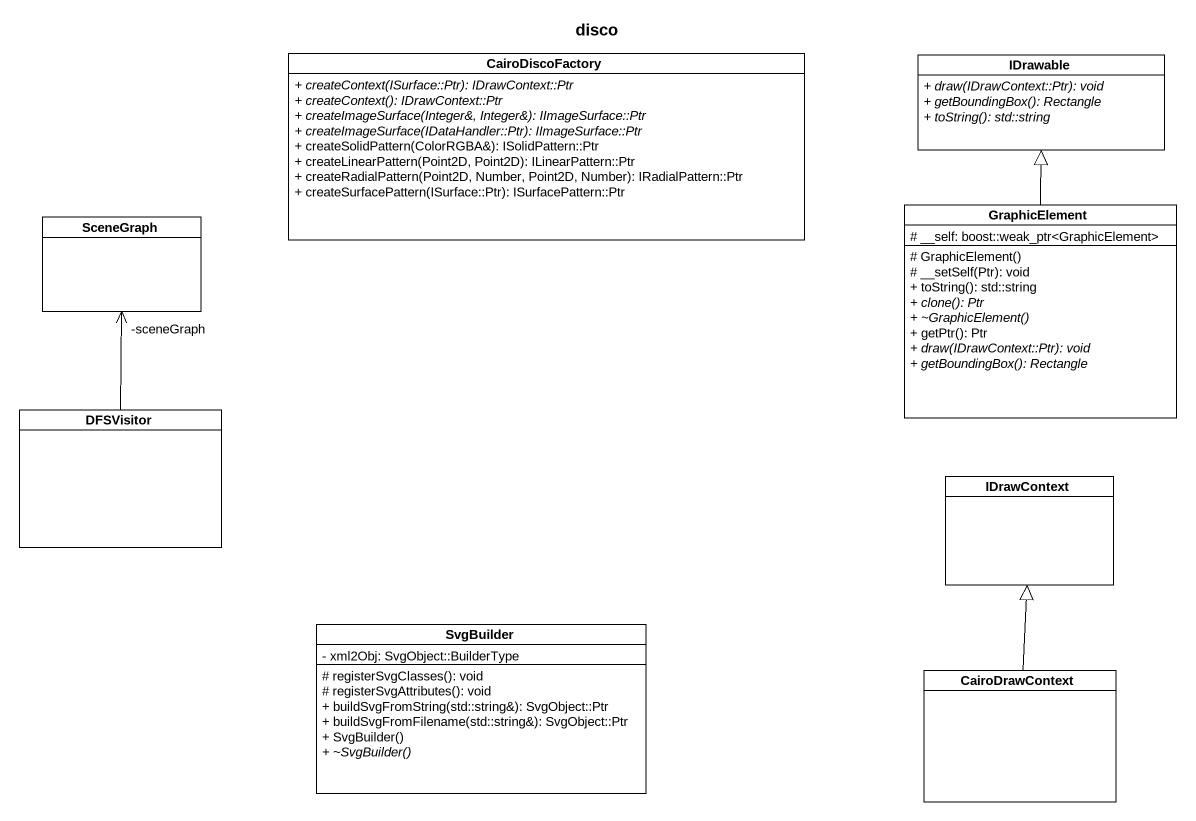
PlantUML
@startuml
title disco
hide circle
hide empty members
skinparam classAttributeIconSize 0
class CairoDiscoFactory {
  {abstract} + createContext(ISurface::Ptr): IDrawContext::Ptr
  {abstract} + createContext(): IDrawContext::Ptr
  {abstract} + createImageSurface(Integer&, Integer&): IImageSurface::Ptr
  {abstract} + createImageSurface(IDataHandler::Ptr): IImageSurface::Ptr
  + createSolidPattern(ColorRGBA&): ISolidPattern::Ptr
  + createLinearPattern(Point2D, Point2D): ILinearPattern::Ptr
  + createRadialPattern(Point2D, Number, Point2D, Number): IRadialPattern::Ptr
  + createSurfacePattern(ISurface::Ptr): ISurfacePattern::Ptr
}
class IDrawable {
  {abstract} + draw(IDrawContext::Ptr): void
  {abstract} + getBoundingBox(): Rectangle
  {abstract} + toString(): std::string
}
class SceneGraph
class GraphicElement {
  # __self: boost::weak_ptr<GraphicElement>
  # GraphicElement()
  # __setSelf(Ptr): void
  + toString(): std::string
  {abstract} + clone(): Ptr
  {abstract} + ~GraphicElement()
  + getPtr(): Ptr
  {abstract} + draw(IDrawContext::Ptr): void
  {abstract} + getBoundingBox(): Rectangle
}
class DFSVisitor
class IDrawContext
class SvgBuilder {
  - xml2Obj: SvgObject::BuilderType
  # registerSvgClasses(): void
  # registerSvgAttributes(): void
  + buildSvgFromString(std::string&): SvgObject::Ptr
  + buildSvgFromFilename(std::string&): SvgObject::Ptr
  + SvgBuilder()
  {abstract} + ~SvgBuilder()
}
class CairoDrawContext
GraphicElement -up-|> IDrawable
DFSVisitor -up-> "-sceneGraph" SceneGraph
CairoDrawContext -up-|> IDrawContext
@enduml
